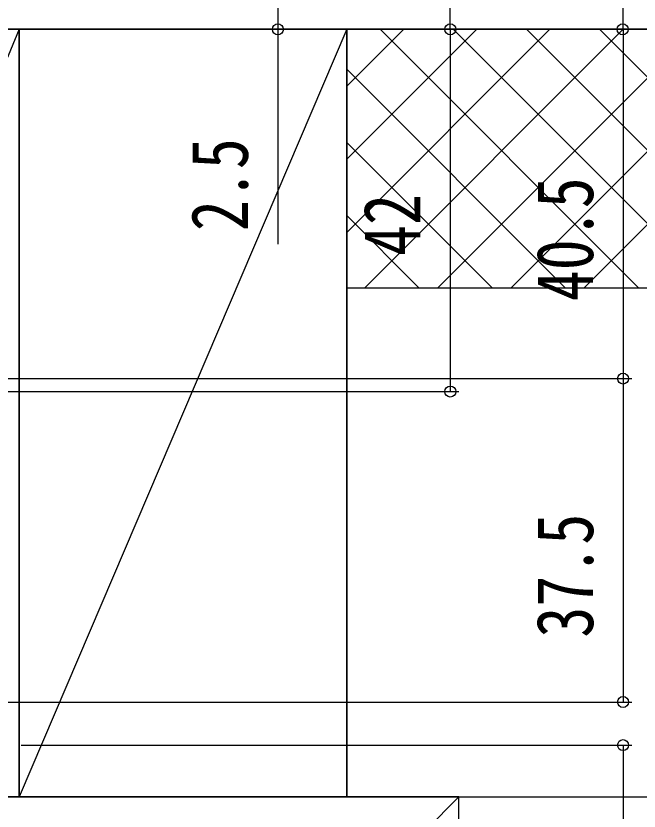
# Model space of a CAD drawing. Units: millimetres, scale not verified. Extents: x -527 to 523, y -789 to 788.
# Drawn here: x 391.4 to 463.7, y 115.8 to 207.9 of the extents above; entities that cross this region are included whole.
import ezdxf
from ezdxf.enums import TextEntityAlignment as Align

# ---------------------------------------------------------------- set-up
doc = ezdxf.new("R2010")
doc.units = ezdxf.units.MM
doc.header["$LTSCALE"] = 4
for name, color, linetype in [('0-7_YKK_D', 6, 'Continuous'), ('0-9_YSS_K', 3, 'Continuous'), ('0-A_YSS_KE', 3, 'Continuous')]:
    doc.layers.add(name, color=color, linetype=linetype)
doc.styles.add('ＭＳ ゴシック', font='')
doc.styles.get('ＭＳ ゴシック').set_extended_font_data('MS Gothic')

msp = doc.modelspace()

# ---------------------------------------------------------------- linework, layer by layer
at = {"layer": '0-7_YKK_D'}
for p, q in [((461.794, 236.4), (461.794, 206.4)), ((441.794, 206.4), (441.794, 233.4)), ((421.794, 208.899), (421.794, 206.4)), ((372.5, 206.4), (442.794, 206.4)), ((372.5, 206.4), (462.843, 206.4)), ((372.5, 206.4), (507.403, 206.4)), ((372.5, 206.4), (462.794, 206.4)), ((372.5, 206.4), (482.794, 206.4)), ((372.5, 206.4), (482.794, 206.4)), ((372.5, 206.4), (422.794, 206.4)), ((372.5, 206.4), (442.794, 206.4)), ((421.794, 206.4), (421.794, 181.5)), ((441.794, 206.4), (441.794, 164.399)), ((461.843, 206.4), (461.843, 165.904)), ((346.799, 165.904), (462.843, 165.904)), ((346.799, 165.904), (462.843, 165.904)), ((461.843, 165.904), (461.843, 128.403)), ((345.795, 164.399), (442.794, 164.399)), ((354.8, 128.403), (462.843, 128.403)), ((392.004, 123.403), (462.843, 123.403)), ((461.843, 123.403), (461.843, 91.903))]:
    msp.add_line(p, q, dxfattribs=at)
for centre in [(421.794, 206.4), (441.794, 206.4), (441.794, 206.4), (461.794, 206.4), (461.843, 165.904), (461.843, 165.904), (441.794, 164.399), (461.843, 128.403), (461.843, 123.403)]:
    msp.add_circle(centre, 0.637, dxfattribs=at)
at = {"layer": '0-9_YSS_K'}
for p, q in [((391.8, 206.4), (353.8, 117.4)), ((429.8, 206.4), (391.8, 117.4)), ((429.8, 182.841), (453.359, 206.4)), ((429.8, 191.326), (444.874, 206.4)), ((429.8, 199.812), (436.388, 206.4)), ((511.8, 206.4), (429.8, 206.4)), ((429.8, 206.4), (429.8, 176.4)), ((431.844, 176.4), (461.844, 206.4)), ((433.653, 206.4), (463.653, 176.4)), ((440.329, 176.4), (470.329, 206.4)), ((442.138, 206.4), (472.138, 176.4)), ((448.815, 176.4), (478.815, 206.4)), ((450.623, 206.4), (480.623, 176.4)), ((457.3, 176.4), (487.3, 206.4)), ((459.109, 206.4), (489.109, 176.4)), ((429.8, 201.768), (455.168, 176.4)), ((429.8, 193.282), (446.682, 176.4)), ((429.8, 184.797), (438.197, 176.4)), ((511.8, 176.4), (429.8, 176.4)), ((442.8, 117.4), (353.8, 28.4)), ((429.8, 117.4), (513.115, 117.4))]:
    msp.add_line(p, q, dxfattribs=at)
msp.add_lwpolyline([(511.8, 206.4), (429.8, 206.4), (429.8, 117.4)], dxfattribs=at)
at = {"layer": '0-A_YSS_KE'}
for p, q in [((386.8, 206.4), (511.8, 206.4)), ((429.8, 206.4), (391.8, 206.4)), ((391.8, 206.4), (391.8, 117.4)), ((429.8, 117.4), (429.8, 206.4)), ((391.8, 117.4), (429.8, 117.4))]:
    msp.add_line(p, q, dxfattribs=at)
for points in [[(391.8, 117.4), (391.8, 206.4), (353.8, 206.4), (353.8, 117.4)], [(442.8, 28.4), (442.8, 117.4), (353.8, 117.4), (353.8, 28.4)]]:
    msp.add_lwpolyline(points, close=True, dxfattribs=at)

# ---------------------------------------------------------------- texts
at = {"layer": '0-7_YKK_D', "style": 'ＭＳ ゴシック', "width": 0.8}
for s, p in [('2.5', (420.294, 183)), ('40.5', (460.343, 174.872)), ('42', (440.294, 180.119)), ('37.5', (460.343, 135.874))]:
    msp.add_text(s, height=6.598, rotation=90, dxfattribs=at).set_placement(p, align=Align.BOTTOM_LEFT)

doc.saveas('drawing.dxf')
